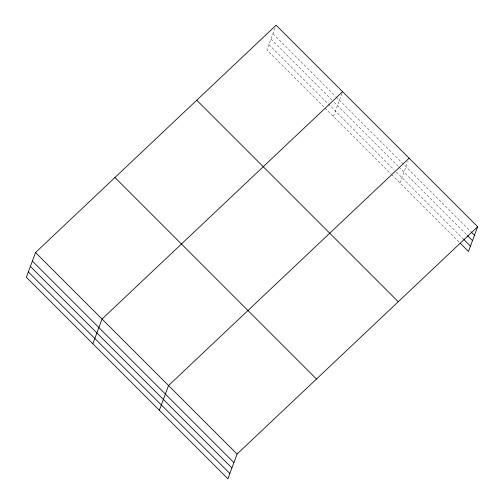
<?xml version="1.0" encoding="UTF-8"?>
<svg xmlns="http://www.w3.org/2000/svg" width="504" height="504" viewBox="0 0 504 504"><rect width="100%" height="100%" fill="white"/><g stroke="black" fill="none" stroke-linecap="round" stroke-linejoin="round"><path stroke-width="0.38" stroke-dasharray="2.52 1.89" d="M275.064 28.048L266.918 49.946L324.557 107.585M333.428 116.449L342.367 92.415M399.93 182.952L408.076 161.047M272.947 33.736L335.576 96.358M336.13 96.913L470.616 231.386M270.957 39.091L331.922 100.044M334.139 102.262L398.431 166.547M398.985 167.101L466.969 235.078M268.909 44.598L394.159 169.842M396.377 172.059L463.258 238.934M325.111 108.139L391.066 174.082M391.621 174.636L459.062 242.071"/><path stroke-width="0.76" d="M35.545 252.536L26.34 277.282L227.877 478.8L237.082 454.054L477.66 226.718L276.123 25.2L35.545 252.536L237.082 454.054M92.849 343.785L102.054 319.038L342.632 91.703M159.352 410.288L168.556 385.535L409.135 158.199M477.66 226.718L468.455 251.464L460.165 243.174M471.164 231.941L474.484 235.255M467.517 235.633L472.494 240.603M463.812 239.488L470.44 246.116M196.736 100.22L398.267 301.738M114.937 177.515L316.468 379.033M32.369 261.072L233.906 462.59M30.385 266.421L231.916 467.939M28.331 271.933L229.862 473.451"/></g></svg>
